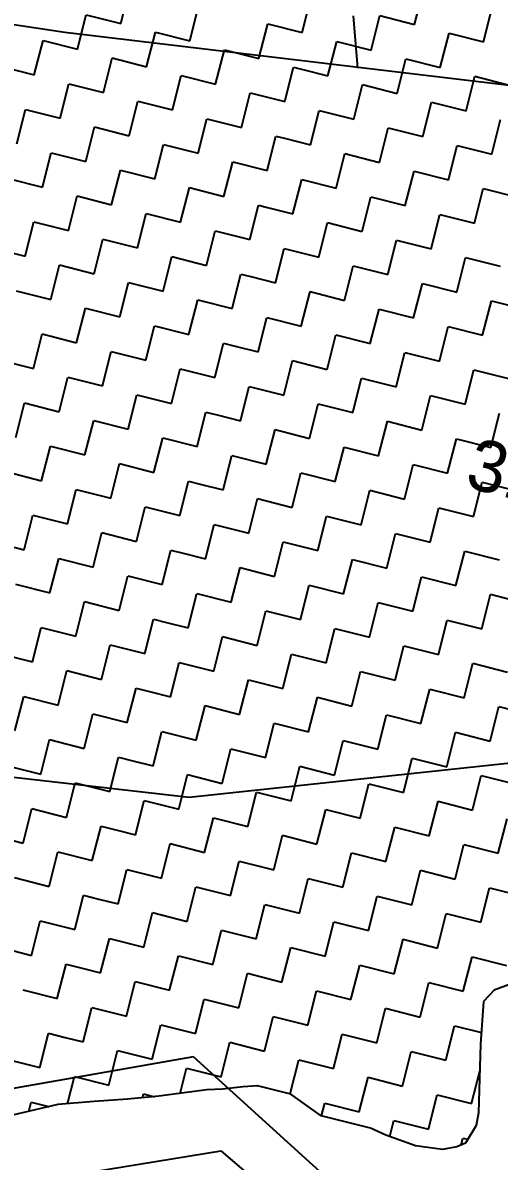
# Model space of a CAD drawing. Header units: metres. Extents: x 281097 to 285452, y 2029380 to 2031700.
# Drawn here: x 282846.6 to 283011.8, y 2030445 to 2030840.1 of the extents above; entities that cross this region are included whole.
import ezdxf
from ezdxf.enums import TextEntityAlignment as Align

# ---------------------------------------------------------------- set-up
doc = ezdxf.new("R2010")
doc.units = ezdxf.units.M
doc.header["$MEASUREMENT"] = 0
for name, color, linetype in [('LINE_WATER', 4, 'Continuous'), ('POLY_HATCH', 12, 'Continuous'), ('POLY_PARCEL', 6, 'Continuous'), ('TEXT_PARCEL', 7, 'Continuous'), ('V_BOUND_LINE', 7, 'Continuous')]:
    doc.layers.add(name, color=color, linetype=linetype)
doc.styles.add('TEXT_MAP', font='', dxfattribs={"height": 2.5})
doc.styles.get('TEXT_MAP').set_extended_font_data('Kruti Dev 050')

msp = doc.modelspace()

# ---------------------------------------------------------------- linework, layer by layer
at = {"layer": 'LINE_WATER'}
msp.add_line((282961.19, 2030842.45), (282962.67, 2030824.37), dxfattribs=at)
at = {"layer": 'POLY_HATCH', "linetype": 'Continuous'}
for p, q in [((282880.61, 2030839.84), (282883.64, 2030851.81)), ((282943.5, 2030836.65), (282946.53, 2030848.62)), ((282982.44, 2030839.52), (282985.47, 2030851.49)), ((282904.55, 2030833.77), (282907.58, 2030845.74)), ((283006.38, 2030833.46), (283009.42, 2030845.43)), ((282865.61, 2030830.9), (282868.64, 2030842.87)), ((282868.64, 2030842.87), (282880.61, 2030839.84)), ((282967.44, 2030830.58), (282970.47, 2030842.55)), ((282970.47, 2030842.55), (282982.44, 2030839.52)), ((282889.55, 2030824.84), (282892.58, 2030836.81)), ((282892.58, 2030836.81), (282904.55, 2030833.77)), ((282928.49, 2030827.71), (282931.53, 2030839.68)), ((282931.53, 2030839.68), (282943.5, 2030836.65)), ((282991.38, 2030824.52), (282994.41, 2030836.49)), ((282994.41, 2030836.49), (283006.38, 2030833.46)), ((282850.6, 2030821.96), (282853.64, 2030833.93)), ((282853.64, 2030833.93), (282865.61, 2030830.9)), ((282952.44, 2030821.64), (282955.47, 2030833.61)), ((282955.47, 2030833.61), (282967.44, 2030830.58)), ((282913.49, 2030818.77), (282916.52, 2030830.74)), ((282916.52, 2030830.74), (282928.49, 2030827.71)), ((282838.63, 2030824.99), (282850.6, 2030821.96)), ((282874.55, 2030815.9), (282877.58, 2030827.87)), ((282877.58, 2030827.87), (282889.55, 2030824.84)), ((282937.43, 2030812.71), (282940.46, 2030824.68)), ((282940.46, 2030824.68), (282943.22, 2030823.98)), ((282976.38, 2030815.58), (282979.41, 2030827.55)), ((282979.41, 2030827.55), (282991.38, 2030824.52)), ((282898.49, 2030809.83), (282901.52, 2030821.8)), ((282901.52, 2030821.8), (282913.49, 2030818.77)), ((282943.22, 2030823.98), (282952.44, 2030821.64)), ((283000.32, 2030809.51), (283003.35, 2030821.49)), ((283003.35, 2030821.49), (283015.32, 2030818.45)), ((282859.54, 2030806.96), (282862.57, 2030818.93)), ((282862.57, 2030818.93), (282874.55, 2030815.9)), ((282961.37, 2030806.64), (282964.41, 2030818.61)), ((282964.41, 2030818.61), (282976.38, 2030815.58)), ((282883.48, 2030800.89), (282886.52, 2030812.86)), ((282886.52, 2030812.86), (282898.49, 2030809.83)), ((282922.43, 2030803.77), (282925.46, 2030815.74)), ((282925.46, 2030815.74), (282937.43, 2030812.71)), ((282844.54, 2030798.02), (282847.57, 2030809.99)), ((282847.57, 2030809.99), (282859.54, 2030806.96)), ((282946.37, 2030797.7), (282949.4, 2030809.67)), ((282949.4, 2030809.67), (282961.37, 2030806.64)), ((282985.32, 2030800.58), (282988.35, 2030812.55)), ((282988.35, 2030812.55), (283000.32, 2030809.51)), ((282907.43, 2030794.83), (282910.46, 2030806.8)), ((282910.46, 2030806.8), (282922.43, 2030803.77)), ((283009.26, 2030794.51), (283012.29, 2030806.48)), ((282868.48, 2030791.95), (282871.51, 2030803.93)), ((282871.51, 2030803.93), (282883.48, 2030800.89)), ((282970.31, 2030791.64), (282973.34, 2030803.61)), ((282973.34, 2030803.61), (282985.32, 2030800.58)), ((282892.42, 2030785.89), (282895.45, 2030797.86)), ((282895.45, 2030797.86), (282907.43, 2030794.83)), ((282931.37, 2030788.76), (282934.4, 2030800.73)), ((282934.4, 2030800.73), (282937.37, 2030799.98)), ((282937.37, 2030799.98), (282946.37, 2030797.7)), ((282994.25, 2030785.57), (282997.29, 2030797.54)), ((282997.29, 2030797.54), (283009.26, 2030794.51)), ((282853.48, 2030783.02), (282856.51, 2030794.99)), ((282856.51, 2030794.99), (282868.48, 2030791.95)), ((282955.31, 2030782.7), (282958.34, 2030794.67)), ((282958.34, 2030794.67), (282970.31, 2030791.64)), ((282916.36, 2030779.83), (282919.4, 2030791.8)), ((282919.4, 2030791.8), (282931.37, 2030788.76)), ((282841.51, 2030786.05), (282853.48, 2030783.02)), ((282877.42, 2030776.95), (282880.45, 2030788.92)), ((282880.45, 2030788.92), (282892.42, 2030785.89)), ((282940.31, 2030773.76), (282943.34, 2030785.73)), ((282943.34, 2030785.73), (282955.31, 2030782.7)), ((282979.25, 2030776.63), (282982.28, 2030788.61)), ((282982.28, 2030788.61), (282994.25, 2030785.57)), ((282901.36, 2030770.89), (282904.39, 2030782.86)), ((282904.39, 2030782.86), (282916.36, 2030779.83)), ((283003.19, 2030770.57), (283006.22, 2030782.54)), ((283006.22, 2030782.54), (283018.2, 2030779.51)), ((282862.42, 2030768.01), (282865.45, 2030779.98)), ((282865.45, 2030779.98), (282877.42, 2030776.95)), ((282964.25, 2030767.7), (282967.28, 2030779.67)), ((282967.28, 2030779.67), (282979.25, 2030776.63)), ((282886.36, 2030761.95), (282889.39, 2030773.92)), ((282889.39, 2030773.92), (282901.36, 2030770.89)), ((282925.3, 2030764.82), (282928.33, 2030776.79)), ((282928.33, 2030776.79), (282931.52, 2030775.98)), ((282931.52, 2030775.98), (282940.31, 2030773.76)), ((282988.19, 2030761.63), (282991.22, 2030773.6)), ((282991.22, 2030773.6), (283003.19, 2030770.57)), ((282847.41, 2030759.07), (282850.44, 2030771.05)), ((282850.44, 2030771.05), (282862.42, 2030768.01)), ((282949.24, 2030758.76), (282952.28, 2030770.73)), ((282952.28, 2030770.73), (282964.25, 2030767.7)), ((282910.3, 2030755.88), (282913.33, 2030767.85)), ((282913.33, 2030767.85), (282925.3, 2030764.82)), ((282835.44, 2030762.11), (282847.41, 2030759.07)), ((282871.35, 2030753.01), (282874.39, 2030764.98)), ((282874.39, 2030764.98), (282886.36, 2030761.95)), ((282934.24, 2030749.82), (282937.27, 2030761.79)), ((282937.27, 2030761.79), (282949.24, 2030758.76)), ((282973.19, 2030752.69), (282976.22, 2030764.66)), ((282976.22, 2030764.66), (282988.19, 2030761.63)), ((282895.3, 2030746.95), (282898.33, 2030758.92)), ((282898.33, 2030758.92), (282910.3, 2030755.88)), ((282997.13, 2030746.63), (283000.16, 2030758.6)), ((283000.16, 2030758.6), (283012.13, 2030755.57)), ((282856.35, 2030744.07), (282859.38, 2030756.04)), ((282859.38, 2030756.04), (282871.35, 2030753.01)), ((282958.18, 2030743.75), (282961.21, 2030755.72)), ((282961.21, 2030755.72), (282973.19, 2030752.69)), ((282880.29, 2030738.01), (282883.32, 2030749.98)), ((282883.32, 2030749.98), (282895.3, 2030746.95)), ((282919.24, 2030740.88), (282922.27, 2030752.85)), ((282922.27, 2030752.85), (282925.68, 2030751.99)), ((282925.68, 2030751.99), (282934.24, 2030749.82)), ((282982.12, 2030737.69), (282985.16, 2030749.66)), ((282985.16, 2030749.66), (282997.13, 2030746.63)), ((282844.38, 2030747.1), (282856.35, 2030744.07)), ((282943.18, 2030734.82), (282946.21, 2030746.79)), ((282946.21, 2030746.79), (282958.18, 2030743.75)), ((282904.23, 2030731.94), (282907.27, 2030743.91)), ((282907.27, 2030743.91), (282919.24, 2030740.88)), ((283006.07, 2030731.62), (283009.1, 2030743.6)), ((283009.1, 2030743.6), (283021.07, 2030740.56)), ((282865.29, 2030729.07), (282868.32, 2030741.04)), ((282868.32, 2030741.04), (282880.29, 2030738.01)), ((282928.18, 2030725.88), (282931.21, 2030737.85)), ((282931.21, 2030737.85), (282943.18, 2030734.82)), ((282967.12, 2030728.75), (282970.15, 2030740.72)), ((282970.15, 2030740.72), (282982.12, 2030737.69)), ((282889.23, 2030723), (282892.26, 2030734.97)), ((282892.26, 2030734.97), (282904.23, 2030731.94)), ((282991.06, 2030722.69), (282994.1, 2030734.66)), ((282994.1, 2030734.66), (283006.07, 2030731.62)), ((282850.29, 2030720.13), (282853.32, 2030732.1)), ((282853.32, 2030732.1), (282865.29, 2030729.07)), ((282952.12, 2030719.81), (282955.15, 2030731.78)), ((282955.15, 2030731.78), (282967.12, 2030728.75)), ((282874.23, 2030714.06), (282877.26, 2030726.04)), ((282877.26, 2030726.04), (282889.23, 2030723)), ((282913.17, 2030716.94), (282916.21, 2030728.91)), ((282916.21, 2030728.91), (282919.83, 2030727.99)), ((282919.83, 2030727.99), (282928.18, 2030725.88)), ((282838.32, 2030723.16), (282850.29, 2030720.13)), ((282937.11, 2030710.87), (282940.15, 2030722.84)), ((282940.15, 2030722.84), (282952.12, 2030719.81)), ((282976.06, 2030713.75), (282979.09, 2030725.72)), ((282979.09, 2030725.72), (282991.06, 2030722.69)), ((282898.17, 2030708), (282901.2, 2030719.97)), ((282901.2, 2030719.97), (282913.17, 2030716.94)), ((283000, 2030707.68), (283003.03, 2030719.65)), ((283003.03, 2030719.65), (283015, 2030716.62)), ((282859.22, 2030705.13), (282862.26, 2030717.1)), ((282862.26, 2030717.1), (282874.23, 2030714.06)), ((282961.06, 2030704.81), (282964.09, 2030716.78)), ((282964.09, 2030716.78), (282976.06, 2030713.75)), ((282883.17, 2030699.06), (282886.2, 2030711.03)), ((282886.2, 2030711.03), (282898.17, 2030708)), ((282922.11, 2030701.94), (282925.14, 2030713.91)), ((282925.14, 2030713.91), (282937.11, 2030710.87)), ((282985, 2030698.74), (282988.03, 2030710.72)), ((282988.03, 2030710.72), (283000, 2030707.68)), ((282844.22, 2030696.19), (282847.25, 2030708.16)), ((282847.25, 2030708.16), (282859.22, 2030705.13)), ((282946.05, 2030695.87), (282949.09, 2030707.84)), ((282949.09, 2030707.84), (282961.06, 2030704.81)), ((282907.11, 2030693), (282910.14, 2030704.97)), ((282910.14, 2030704.97), (282913.98, 2030704)), ((282913.98, 2030704), (282922.11, 2030701.94)), ((283008.94, 2030692.68), (283011.97, 2030704.65)), ((282868.16, 2030690.12), (282871.2, 2030702.09)), ((282871.2, 2030702.09), (282883.17, 2030699.06)), ((282931.05, 2030686.93), (282934.08, 2030698.9)), ((282934.08, 2030698.9), (282946.05, 2030695.87)), ((282969.99, 2030689.81), (282973.03, 2030701.78)), ((282973.03, 2030701.78), (282985, 2030698.74)), ((282892.1, 2030684.06), (282895.14, 2030696.03)), ((282895.14, 2030696.03), (282907.11, 2030693)), ((282993.94, 2030683.74), (282996.97, 2030695.71)), ((282996.97, 2030695.71), (283008.94, 2030692.68)), ((282853.16, 2030681.18), (282856.19, 2030693.16)), ((282856.19, 2030693.16), (282868.16, 2030690.12)), ((282954.99, 2030680.87), (282958.02, 2030692.84)), ((282958.02, 2030692.84), (282969.99, 2030689.81)), ((282877.1, 2030675.12), (282880.13, 2030687.09)), ((282880.13, 2030687.09), (282892.1, 2030684.06)), ((282916.05, 2030677.99), (282919.08, 2030689.96)), ((282919.08, 2030689.96), (282931.05, 2030686.93)), ((282978.93, 2030674.8), (282981.97, 2030686.77)), ((282981.97, 2030686.77), (282993.94, 2030683.74)), ((282841.19, 2030684.22), (282853.16, 2030681.18)), ((282939.99, 2030671.93), (282943.02, 2030683.9)), ((282943.02, 2030683.9), (282954.99, 2030680.87)), ((282901.04, 2030669.06), (282904.08, 2030681.03)), ((282904.08, 2030681.03), (282908.13, 2030680)), ((282908.13, 2030680), (282916.05, 2030677.99)), ((283002.87, 2030668.74), (283005.91, 2030680.71)), ((283005.91, 2030680.71), (283017.88, 2030677.68)), ((282862.1, 2030666.18), (282865.13, 2030678.15)), ((282865.13, 2030678.15), (282877.1, 2030675.12)), ((282924.99, 2030662.99), (282928.02, 2030674.96)), ((282928.02, 2030674.96), (282939.99, 2030671.93)), ((282963.93, 2030665.86), (282966.96, 2030677.84)), ((282966.96, 2030677.84), (282978.93, 2030674.8)), ((282886.04, 2030660.12), (282889.07, 2030672.09)), ((282889.07, 2030672.09), (282901.04, 2030669.06)), ((282987.87, 2030659.8), (282990.9, 2030671.77)), ((282990.9, 2030671.77), (283002.87, 2030668.74)), ((282847.1, 2030657.24), (282850.13, 2030669.21)), ((282850.13, 2030669.21), (282862.1, 2030666.18)), ((282948.93, 2030656.93), (282951.96, 2030668.9)), ((282951.96, 2030668.9), (282963.93, 2030665.86)), ((282871.04, 2030651.18), (282874.07, 2030663.15)), ((282874.07, 2030663.15), (282886.04, 2030660.12)), ((282909.98, 2030654.05), (282913.01, 2030666.02)), ((282913.01, 2030666.02), (282924.99, 2030662.99)), ((282972.87, 2030650.86), (282975.9, 2030662.83)), ((282975.9, 2030662.83), (282987.87, 2030659.8)), ((282835.12, 2030660.28), (282847.1, 2030657.24)), ((282933.92, 2030647.99), (282936.96, 2030659.96)), ((282936.96, 2030659.96), (282948.93, 2030656.93)), ((282894.98, 2030645.11), (282898.01, 2030657.08)), ((282898.01, 2030657.08), (282902.28, 2030656)), ((282902.28, 2030656), (282909.98, 2030654.05)), ((282996.81, 2030644.8), (282999.84, 2030656.77)), ((282999.84, 2030656.77), (283011.81, 2030653.73)), ((282856.03, 2030642.24), (282859.07, 2030654.21)), ((282859.07, 2030654.21), (282871.04, 2030651.18)), ((282918.92, 2030639.05), (282921.95, 2030651.02)), ((282921.95, 2030651.02), (282933.92, 2030647.99)), ((282957.87, 2030641.92), (282960.9, 2030653.89)), ((282960.9, 2030653.89), (282972.87, 2030650.86)), ((282879.98, 2030636.17), (282883.01, 2030648.15)), ((282883.01, 2030648.15), (282894.98, 2030645.11)), ((282981.81, 2030635.86), (282984.84, 2030647.83)), ((282984.84, 2030647.83), (282996.81, 2030644.8)), ((282844.06, 2030645.27), (282856.03, 2030642.24)), ((282942.86, 2030632.98), (282945.89, 2030644.95)), ((282945.89, 2030644.95), (282957.87, 2030641.92)), ((282864.97, 2030627.24), (282868, 2030639.21)), ((282868, 2030639.21), (282879.98, 2030636.17)), ((282903.92, 2030630.11), (282906.95, 2030642.08)), ((282906.95, 2030642.08), (282918.92, 2030639.05)), ((283005.75, 2030629.79), (283008.78, 2030641.76)), ((283008.78, 2030641.76), (283020.75, 2030638.73)), ((282927.86, 2030624.05), (282930.89, 2030636.02)), ((282930.89, 2030636.02), (282942.86, 2030632.98)), ((282966.8, 2030626.92), (282969.84, 2030638.89)), ((282969.84, 2030638.89), (282981.81, 2030635.86)), ((282888.91, 2030621.17), (282891.95, 2030633.14)), ((282891.95, 2030633.14), (282896.43, 2030632.01)), ((282896.43, 2030632.01), (282903.92, 2030630.11)), ((282990.75, 2030620.85), (282993.78, 2030632.83)), ((282993.78, 2030632.83), (283005.75, 2030629.79)), ((282849.97, 2030618.3), (282853, 2030630.27)), ((282853, 2030630.27), (282864.97, 2030627.24)), ((282951.8, 2030617.98), (282954.83, 2030629.95)), ((282954.83, 2030629.95), (282966.8, 2030626.92)), ((282873.91, 2030612.23), (282876.94, 2030624.2)), ((282876.94, 2030624.2), (282888.91, 2030621.17)), ((282912.86, 2030615.11), (282915.89, 2030627.08)), ((282915.89, 2030627.08), (282927.86, 2030624.05)), ((282975.74, 2030611.92), (282978.77, 2030623.89)), ((282978.77, 2030623.89), (282990.75, 2030620.85)), ((282838, 2030621.33), (282849.97, 2030618.3)), ((282936.8, 2030609.04), (282939.83, 2030621.01)), ((282939.83, 2030621.01), (282951.8, 2030617.98)), ((282858.91, 2030603.29), (282861.94, 2030615.27)), ((282861.94, 2030615.27), (282873.91, 2030612.23)), ((282897.85, 2030606.17), (282900.88, 2030618.14)), ((282900.88, 2030618.14), (282912.86, 2030615.11)), ((282999.68, 2030605.85), (283002.72, 2030617.82)), ((283002.72, 2030617.82), (283014.69, 2030614.79)), ((282921.79, 2030600.1), (282924.83, 2030612.07)), ((282924.83, 2030612.07), (282936.8, 2030609.04)), ((282960.74, 2030602.98), (282963.77, 2030614.95)), ((282963.77, 2030614.95), (282975.74, 2030611.92)), ((282882.85, 2030597.23), (282885.88, 2030609.2)), ((282885.88, 2030609.2), (282890.59, 2030608.01)), ((282890.59, 2030608.01), (282897.85, 2030606.17)), ((282984.68, 2030596.91), (282987.71, 2030608.88)), ((282987.71, 2030608.88), (282999.68, 2030605.85)), ((282843.9, 2030594.36), (282846.94, 2030606.33)), ((282846.94, 2030606.33), (282858.91, 2030603.29)), ((282945.74, 2030594.04), (282948.77, 2030606.01)), ((282948.77, 2030606.01), (282960.74, 2030602.98)), ((282867.85, 2030588.29), (282870.88, 2030600.26)), ((282870.88, 2030600.26), (282882.85, 2030597.23)), ((282906.79, 2030591.17), (282909.82, 2030603.14)), ((282909.82, 2030603.14), (282921.79, 2030600.1)), ((282969.68, 2030587.97), (282972.71, 2030599.95)), ((282972.71, 2030599.95), (282984.68, 2030596.91)), ((283008.62, 2030590.85), (283011.65, 2030602.82)), ((283011.65, 2030602.82), (283023.63, 2030599.79)), ((282930.73, 2030585.1), (282933.76, 2030597.07)), ((282933.76, 2030597.07), (282945.74, 2030594.04)), ((282891.79, 2030582.23), (282894.82, 2030594.2)), ((282894.82, 2030594.2), (282906.79, 2030591.17)), ((282993.62, 2030581.91), (282996.65, 2030593.88)), ((282996.65, 2030593.88), (283008.62, 2030590.85)), ((282852.84, 2030579.35), (282855.87, 2030591.32)), ((282855.87, 2030591.32), (282867.85, 2030588.29)), ((282915.73, 2030576.16), (282918.76, 2030588.13)), ((282918.76, 2030588.13), (282930.73, 2030585.1)), ((282954.67, 2030579.04), (282957.71, 2030591.01)), ((282957.71, 2030591.01), (282969.68, 2030587.97)), ((282876.78, 2030573.29), (282879.82, 2030585.26)), ((282879.82, 2030585.26), (282884.74, 2030584.01)), ((282884.74, 2030584.01), (282891.79, 2030582.23)), ((282978.62, 2030572.97), (282981.65, 2030584.94)), ((282981.65, 2030584.94), (282993.62, 2030581.91)), ((282840.87, 2030582.39), (282852.84, 2030579.35)), ((282939.67, 2030570.1), (282942.7, 2030582.07)), ((282942.7, 2030582.07), (282954.67, 2030579.04)), ((282861.78, 2030564.35), (282864.81, 2030576.32)), ((282864.81, 2030576.32), (282876.78, 2030573.29)), ((282900.73, 2030567.22), (282903.76, 2030579.19)), ((282903.76, 2030579.19), (282915.73, 2030576.16)), ((282963.61, 2030564.03), (282966.65, 2030576)), ((282966.65, 2030576), (282978.62, 2030572.97)), ((283002.56, 2030566.91), (283005.59, 2030578.88)), ((283005.59, 2030578.88), (283017.56, 2030575.84)), ((282924.67, 2030561.16), (282927.7, 2030573.13)), ((282927.7, 2030573.13), (282939.67, 2030570.1)), ((282885.72, 2030558.29), (282888.76, 2030570.26)), ((282888.76, 2030570.26), (282900.73, 2030567.22)), ((282987.55, 2030557.97), (282990.59, 2030569.94)), ((282990.59, 2030569.94), (283002.56, 2030566.91)), ((282846.78, 2030555.41), (282849.81, 2030567.38)), ((282849.81, 2030567.38), (282861.78, 2030564.35)), ((282909.66, 2030552.22), (282912.7, 2030564.19)), ((282912.7, 2030564.19), (282924.67, 2030561.16)), ((282948.61, 2030555.09), (282951.64, 2030567.06)), ((282951.64, 2030567.06), (282963.61, 2030564.03)), ((282870.72, 2030549.35), (282873.75, 2030561.32)), ((282873.75, 2030561.32), (282878.89, 2030560.02)), ((282878.89, 2030560.02), (282885.72, 2030558.29)), ((282972.55, 2030549.03), (282975.58, 2030561)), ((282975.58, 2030561), (282987.55, 2030557.97)), ((283011.5, 2030551.9), (283014.53, 2030563.87)), ((282834.81, 2030558.44), (282846.78, 2030555.41)), ((282933.61, 2030546.16), (282936.64, 2030558.13)), ((282936.64, 2030558.13), (282948.61, 2030555.09)), ((282855.72, 2030540.41), (282858.75, 2030552.38)), ((282858.75, 2030552.38), (282870.72, 2030549.35)), ((282894.66, 2030543.28), (282897.69, 2030555.25)), ((282897.69, 2030555.25), (282909.66, 2030552.22)), ((282957.55, 2030540.09), (282960.58, 2030552.06)), ((282960.58, 2030552.06), (282972.55, 2030549.03)), ((282996.49, 2030542.96), (282999.53, 2030554.94)), ((282999.53, 2030554.94), (283011.5, 2030551.9)), ((282918.6, 2030537.22), (282921.64, 2030549.19)), ((282921.64, 2030549.19), (282933.61, 2030546.16)), ((282879.66, 2030534.34), (282882.69, 2030546.31)), ((282882.69, 2030546.31), (282894.66, 2030543.28)), ((282981.49, 2030534.03), (282984.52, 2030546)), ((282984.52, 2030546), (282996.49, 2030542.96)), ((282843.75, 2030543.44), (282855.72, 2030540.41)), ((282903.6, 2030528.28), (282906.63, 2030540.25)), ((282906.63, 2030540.25), (282918.6, 2030537.22)), ((282942.54, 2030531.15), (282945.58, 2030543.12)), ((282945.58, 2030543.12), (282957.55, 2030540.09)), ((282864.65, 2030525.4), (282867.69, 2030537.38)), ((282867.69, 2030537.38), (282873.04, 2030536.02)), ((282966.49, 2030525.09), (282969.52, 2030537.06)), ((282969.52, 2030537.06), (282981.49, 2030534.03)), ((283005.43, 2030527.96), (283008.46, 2030539.93)), ((283008.46, 2030539.93), (283020.43, 2030536.9)), ((282873.04, 2030536.02), (282879.66, 2030534.34)), ((282927.54, 2030522.21), (282930.57, 2030534.18)), ((282930.57, 2030534.18), (282942.54, 2030531.15)), ((282849.65, 2030516.47), (282852.68, 2030528.44)), ((282852.68, 2030528.44), (282864.65, 2030525.4)), ((282888.6, 2030519.34), (282891.63, 2030531.31)), ((282891.63, 2030531.31), (282903.6, 2030528.28)), ((282990.43, 2030519.02), (282993.46, 2030530.99)), ((282993.46, 2030530.99), (283005.43, 2030527.96)), ((282912.54, 2030513.28), (282915.57, 2030525.25)), ((282915.57, 2030525.25), (282927.54, 2030522.21)), ((282951.48, 2030516.15), (282954.52, 2030528.12)), ((282954.52, 2030528.12), (282966.49, 2030525.09)), ((282873.59, 2030510.4), (282876.63, 2030522.37)), ((282876.63, 2030522.37), (282888.6, 2030519.34)), ((282975.42, 2030510.08), (282978.46, 2030522.06)), ((282978.46, 2030522.06), (282990.43, 2030519.02)), ((282837.68, 2030519.5), (282849.65, 2030516.47)), ((282936.48, 2030507.21), (282939.51, 2030519.18)), ((282939.51, 2030519.18), (282951.48, 2030516.15)), ((282858.59, 2030501.46), (282861.62, 2030513.43)), ((282861.62, 2030513.43), (282867.19, 2030512.02)), ((282897.54, 2030504.34), (282900.57, 2030516.31)), ((282900.57, 2030516.31), (282912.54, 2030513.28)), ((282960.42, 2030501.15), (282963.45, 2030513.12)), ((282963.45, 2030513.12), (282975.42, 2030510.08)), ((282999.37, 2030504.02), (283002.4, 2030515.99)), ((283002.4, 2030515.99), (283014.37, 2030512.96)), ((282867.19, 2030512.02), (282873.59, 2030510.4)), ((282921.48, 2030498.27), (282924.51, 2030510.24)), ((282924.51, 2030510.24), (282936.48, 2030507.21)), ((282882.53, 2030495.4), (282885.56, 2030507.37)), ((282885.56, 2030507.37), (282897.54, 2030504.34)), ((282984.36, 2030495.08), (282987.4, 2030507.05)), ((282987.4, 2030507.05), (282999.37, 2030504.02)), ((282846.62, 2030504.5), (282858.59, 2030501.46)), ((282906.47, 2030489.33), (282909.51, 2030501.3)), ((282909.51, 2030501.3), (282921.48, 2030498.27)), ((282945.42, 2030492.21), (282948.45, 2030504.18)), ((282948.45, 2030504.18), (282960.42, 2030501.15)), ((282867.53, 2030486.46), (282870.56, 2030498.43)), ((282870.56, 2030498.43), (282882.53, 2030495.4)), ((282969.36, 2030486.14), (282972.39, 2030498.11)), ((282972.39, 2030498.11), (282984.36, 2030495.08)), ((282930.42, 2030483.27), (282933.45, 2030495.24)), ((282933.45, 2030495.24), (282945.42, 2030492.21)), ((282852.53, 2030477.52), (282855.56, 2030489.49)), ((282855.56, 2030489.49), (282861.34, 2030488.03)), ((282891.47, 2030480.4), (282894.5, 2030492.37)), ((282894.5, 2030492.37), (282906.47, 2030489.33)), ((282954.36, 2030477.2), (282957.39, 2030489.18)), ((282957.39, 2030489.18), (282969.36, 2030486.14)), ((282993.3, 2030480.08), (282996.33, 2030492.05)), ((282996.33, 2030492.05), (283005.63, 2030489.69)), ((282861.34, 2030488.03), (282867.53, 2030486.46)), ((282915.41, 2030474.33), (282918.44, 2030486.3)), ((282918.44, 2030486.3), (282930.42, 2030483.27)), ((282876.47, 2030471.46), (282879.5, 2030483.43)), ((282879.5, 2030483.43), (282891.47, 2030480.4)), ((282978.3, 2030471.14), (282981.33, 2030483.11)), ((282981.33, 2030483.11), (282993.3, 2030480.08)), ((282840.55, 2030480.55), (282852.53, 2030477.52)), ((282901.21, 2030468.56), (282903.44, 2030477.36)), ((282903.44, 2030477.36), (282915.41, 2030474.33)), ((282939.38, 2030468.37), (282942.39, 2030480.24)), ((282942.39, 2030480.24), (282954.36, 2030477.2)), ((282862.08, 2030464.95), (282864.5, 2030474.49)), ((282864.5, 2030474.49), (282876.47, 2030471.46)), ((282963.3, 2030462.2), (282966.33, 2030474.17)), ((282966.33, 2030474.17), (282978.3, 2030471.14)), ((283002.24, 2030465.07), (283005.07, 2030476.26)), ((282927.36, 2030471.2), (282927.38, 2030471.3)), ((282927.38, 2030471.3), (282927.69, 2030471.22)), ((282848.67, 2030462.32), (282849.49, 2030465.55)), ((282849.49, 2030465.55), (282855.5, 2030464.03)), ((282888.09, 2030467.07), (282888.44, 2030468.42)), ((282888.44, 2030468.42), (282892.32, 2030467.44)), ((282950.2, 2030460.8), (282951.32, 2030465.23)), ((282951.32, 2030465.23), (282963.3, 2030462.2)), ((282987.24, 2030456.14), (282990.27, 2030468.11)), ((282990.27, 2030468.11), (283002.24, 2030465.07)), ((282855.5, 2030464.03), (282855.76, 2030463.96)), ((282973.85, 2030453.59), (282975.27, 2030459.17)), ((282975.27, 2030459.17), (282987.24, 2030456.14)), ((282998.58, 2030450.64), (282999.21, 2030453.1)), ((282999.21, 2030453.1), (283000.96, 2030452.66))]:
    msp.add_line(p, q, dxfattribs=at)
at = {"layer": 'POLY_HATCH'}
for p, q in [((283016, 2030506.59), (283010.07, 2030504.34)), ((283010.07, 2030504.34), (283006.4, 2030500.45)), ((283006.4, 2030500.45), (283005.35, 2030485.71)), ((283005.35, 2030485.71), (283004.65, 2030461.78)), ((282910.48, 2030469.79), (282893.84, 2030467.58)), ((282915.91, 2030470.02), (282910.48, 2030469.79)), ((282923.09, 2030470.88), (282915.91, 2030470.02)), ((282928.01, 2030471.25), (282923.09, 2030470.88)), ((282939.6, 2030468.31), (282928.01, 2030471.25)), ((282871.4, 2030465.76), (282858.79, 2030464.67)), ((282882.87, 2030466.6), (282871.4, 2030465.76)), ((282893.84, 2030467.58), (282882.87, 2030466.6)), ((282950.04, 2030460.84), (282939.6, 2030468.31)), ((282858.79, 2030464.67), (282841.13, 2030460.57)), ((283004.65, 2030461.78), (283003.84, 2030457.39)), ((282967.16, 2030456.5), (282950.04, 2030460.84)), ((283003.84, 2030457.39), (283000.17, 2030451.36)), ((282972.45, 2030454.09), (282967.16, 2030456.5)), ((282982.77, 2030450.41), (282972.45, 2030454.09)), ((282992.1, 2030449.12), (282982.77, 2030450.41)), ((282997.14, 2030449.98), (282992.1, 2030449.12)), ((283000.17, 2030451.36), (282997.14, 2030449.98))]:
    msp.add_line(p, q, dxfattribs=at)
at = {"layer": 'POLY_PARCEL'}
for p, q in [((282760.37, 2030852.14), (282861.15, 2030836.77)), ((282861.15, 2030836.77), (283232.77, 2030792.43)), ((283325.56, 2030616.1), (282904.32, 2030571.28)), ((282904.32, 2030571.28), (282742.05, 2030589.77))]:
    msp.add_line(p, q, dxfattribs=at)
at = {"layer": 'V_BOUND_LINE'}
for p, q in [((282905.81, 2030481.21), (282737.99, 2030451.97)), ((283042, 2030357.89), (282905.81, 2030481.21)), ((282725.45, 2030417.57), (282915.3, 2030448.64)), ((282915.3, 2030448.64), (283041.78, 2030341.29))]:
    msp.add_line(p, q, dxfattribs=at)

# ---------------------------------------------------------------- texts
at = {"layer": 'TEXT_PARCEL', "style": 'TEXT_MAP'}
msp.add_text('310', height=17.782, rotation=345.7852, dxfattribs=at).set_placement((283020.85, 2030682.88), align=Align.MIDDLE)

doc.saveas('drawing.dxf')
